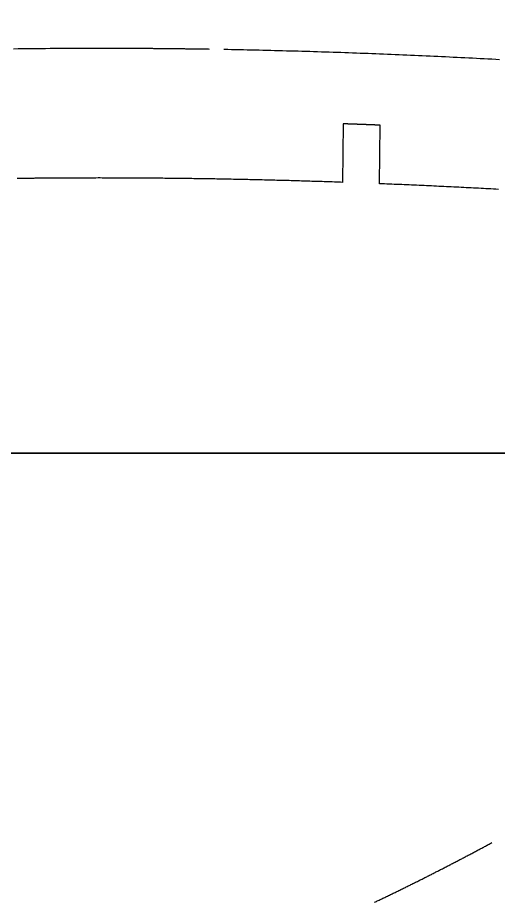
# Model space of a CAD drawing. Extents: x -513 to 387, y 75 to 375.
# Drawn here: x 304.8 to 337.7, y 144.6 to 205 of the extents above; entities that cross this region are included whole.
import ezdxf

# ---------------------------------------------------------------- set-up
doc = ezdxf.new("R2010")
doc.units = 0
doc.layers.get('0').update_dxf_attribs({"linetype": 'CONTINUOUS'})
doc.layers.add('CADRE', color=1, linetype='CONTINUOUS')

msp = doc.modelspace()

# ---------------------------------------------------------------- linework, layer by layer
for p, q in [((327.079, 197.768), (327.036, 193.769)), ((329.551, 193.674), (329.594, 197.674))]:
    msp.add_line(p, q)
for points in [[(304.556, 202.903, 0), (304.869, 202.907, 0), (305.181, 202.911, 0), (305.494, 202.914, 0), (305.806, 202.918, 0), (306.118, 202.921, 0), (306.43, 202.924, 0), (306.742, 202.926, 0), (307.053, 202.929, 0), (307.365, 202.931, 0), (307.676, 202.933, 0), (307.987, 202.935, 0), (308.298, 202.936, 0), (308.609, 202.938, 0), (308.92, 202.939, 0)], [(308.92, 202.939, 0), (308.991, 202.939, 0), (309.062, 202.939, 0), (309.134, 202.939, 0), (309.205, 202.939, 0), (309.276, 202.94, 0), (309.348, 202.94, 0), (309.419, 202.94, 0), (309.491, 202.94, 0), (309.562, 202.94, 0), (309.633, 202.94, 0), (309.704, 202.94, 0), (309.776, 202.941, 0), (309.847, 202.941, 0), (309.918, 202.941, 0), (309.99, 202.941, 0), (310.061, 202.941, 0), (310.132, 202.941, 0), (310.203, 202.941, 0), (310.275, 202.941, 0), (310.346, 202.941, 0), (310.417, 202.941, 0), (310.488, 202.941, 0), (310.559, 202.941, 0), (310.631, 202.941, 0), (310.702, 202.941, 0), (310.773, 202.941, 0), (310.844, 202.941, 0), (310.915, 202.941, 0), (310.986, 202.941, 0), (311.058, 202.941, 0), (311.129, 202.94, 0), (311.2, 202.94, 0), (311.271, 202.94, 0), (311.342, 202.94, 0), (311.413, 202.94, 0), (311.484, 202.94, 0), (311.555, 202.94, 0), (311.626, 202.939, 0), (311.697, 202.939, 0), (311.768, 202.939, 0), (311.84, 202.939, 0), (311.911, 202.939, 0), (311.982, 202.938, 0), (312.053, 202.938, 0), (312.124, 202.938, 0), (312.195, 202.938, 0), (312.266, 202.937, 0), (312.337, 202.937, 0), (312.408, 202.937, 0), (312.478, 202.936, 0), (312.549, 202.936, 0), (312.62, 202.936, 0), (312.691, 202.935, 0), (312.762, 202.935, 0), (312.833, 202.935, 0), (312.904, 202.934, 0), (312.975, 202.934, 0), (313.046, 202.933, 0), (313.117, 202.933, 0), (313.188, 202.933, 0), (313.259, 202.932, 0), (313.329, 202.932, 0), (313.4, 202.931, 0), (313.471, 202.931, 0), (313.542, 202.93, 0), (313.613, 202.93, 0), (313.684, 202.929, 0), (313.754, 202.929, 0), (313.825, 202.928, 0), (313.896, 202.928, 0), (313.967, 202.927, 0), (314.038, 202.927, 0), (314.108, 202.926, 0), (314.179, 202.926, 0), (314.25, 202.925, 0), (314.321, 202.925, 0), (314.391, 202.924, 0), (314.462, 202.923, 0), (314.533, 202.923, 0), (314.604, 202.922, 0), (314.674, 202.921, 0), (314.745, 202.921, 0), (314.816, 202.92, 0), (314.886, 202.919, 0), (314.957, 202.919, 0), (315.028, 202.918, 0), (315.099, 202.917, 0), (315.169, 202.917, 0), (315.24, 202.916, 0), (315.31, 202.915, 0), (315.381, 202.914, 0), (315.452, 202.914, 0), (315.522, 202.913, 0), (315.593, 202.912, 0), (315.664, 202.911, 0), (315.734, 202.911, 0), (315.805, 202.91, 0), (315.875, 202.909, 0), (315.946, 202.908, 0), (316.017, 202.907, 0), (316.087, 202.906, 0), (316.158, 202.905, 0), (316.228, 202.905, 0), (316.299, 202.904, 0), (316.369, 202.903, 0), (316.44, 202.902, 0), (316.51, 202.901, 0), (316.581, 202.9, 0), (316.651, 202.899, 0), (316.722, 202.898, 0), (316.792, 202.897, 0), (316.863, 202.896, 0), (316.933, 202.895, 0), (317.004, 202.894, 0), (317.074, 202.893, 0), (317.145, 202.892, 0), (317.215, 202.891, 0), (317.286, 202.89, 0), (317.356, 202.889, 0), (317.426, 202.888, 0), (317.497, 202.887, 0), (317.567, 202.886, 0), (317.638, 202.885, 0), (317.708, 202.884, 0), (317.779, 202.883, 0), (317.849, 202.882, 0), (317.919, 202.881, 0)], [(318.919, 202.864, 0), (319.187, 202.859, 0), (319.455, 202.854, 0), (319.722, 202.848, 0), (319.99, 202.843, 0), (320.257, 202.838, 0), (320.524, 202.832, 0), (320.792, 202.826, 0), (321.059, 202.82, 0), (321.326, 202.814, 0), (321.593, 202.808, 0), (321.86, 202.801, 0), (322.127, 202.795, 0), (322.393, 202.788, 0), (322.66, 202.782, 0), (322.927, 202.775, 0), (323.193, 202.767, 0), (323.46, 202.76, 0), (323.726, 202.753, 0), (323.992, 202.745, 0), (324.258, 202.738, 0), (324.525, 202.73, 0), (324.791, 202.722, 0), (325.057, 202.714, 0), (325.323, 202.706, 0), (325.588, 202.697, 0), (325.854, 202.689, 0), (326.12, 202.68, 0), (326.386, 202.672, 0), (326.651, 202.663, 0), (326.917, 202.654, 0), (327.182, 202.645, 0), (327.447, 202.635, 0), (327.713, 202.626, 0), (327.978, 202.616, 0), (328.243, 202.607, 0), (328.509, 202.597, 0), (328.774, 202.587, 0), (329.039, 202.577, 0), (329.304, 202.566, 0), (329.569, 202.556, 0), (329.834, 202.546, 0), (330.098, 202.535, 0), (330.363, 202.524, 0), (330.628, 202.513, 0), (330.893, 202.502, 0), (331.157, 202.491, 0), (331.422, 202.48, 0), (331.687, 202.468, 0), (331.951, 202.457, 0), (332.216, 202.445, 0), (332.48, 202.433, 0), (332.745, 202.421, 0), (333.009, 202.409, 0), (333.273, 202.397, 0), (333.538, 202.385, 0), (333.802, 202.372, 0), (334.066, 202.36, 0), (334.33, 202.347, 0), (334.595, 202.334, 0), (334.859, 202.321, 0), (335.123, 202.308, 0), (335.387, 202.295, 0), (335.651, 202.282, 0), (335.915, 202.268, 0), (336.179, 202.255, 0), (336.443, 202.241, 0), (336.707, 202.227, 0), (336.971, 202.213, 0), (337.235, 202.199, 0), (337.499, 202.185, 0), (337.763, 202.171, 0)], [(329.594, 197.674, 0), (329.587, 197.674, 0), (329.579, 197.674, 0), (329.571, 197.675, 0), (329.563, 197.675, 0), (329.555, 197.675, 0), (329.547, 197.676, 0), (329.539, 197.676, 0), (329.531, 197.676, 0), (329.524, 197.677, 0), (329.516, 197.677, 0), (329.508, 197.677, 0), (329.5, 197.678, 0), (329.492, 197.678, 0), (329.484, 197.678, 0), (329.476, 197.678, 0), (329.468, 197.679, 0), (329.461, 197.679, 0), (329.453, 197.679, 0), (329.445, 197.68, 0), (329.437, 197.68, 0), (329.429, 197.68, 0), (329.421, 197.681, 0), (329.413, 197.681, 0), (329.405, 197.681, 0), (329.398, 197.682, 0), (329.39, 197.682, 0), (329.382, 197.682, 0), (329.374, 197.683, 0), (329.366, 197.683, 0), (329.358, 197.683, 0), (329.35, 197.683, 0), (329.342, 197.684, 0), (329.334, 197.684, 0), (329.327, 197.684, 0), (329.319, 197.685, 0), (329.311, 197.685, 0), (329.303, 197.685, 0), (329.295, 197.686, 0), (329.287, 197.686, 0), (329.279, 197.686, 0), (329.271, 197.687, 0), (329.264, 197.687, 0), (329.256, 197.687, 0), (329.248, 197.687, 0), (329.24, 197.688, 0), (329.232, 197.688, 0), (329.224, 197.688, 0), (329.216, 197.689, 0), (329.208, 197.689, 0), (329.201, 197.689, 0), (329.193, 197.69, 0), (329.185, 197.69, 0), (329.177, 197.69, 0), (329.169, 197.691, 0), (329.161, 197.691, 0), (329.153, 197.691, 0), (329.145, 197.691, 0), (329.137, 197.692, 0), (329.13, 197.692, 0), (329.122, 197.692, 0), (329.114, 197.693, 0), (329.106, 197.693, 0), (329.098, 197.693, 0), (329.09, 197.694, 0), (329.082, 197.694, 0), (329.074, 197.694, 0), (329.067, 197.695, 0), (329.059, 197.695, 0), (329.051, 197.695, 0), (329.043, 197.695, 0), (329.035, 197.696, 0), (329.027, 197.696, 0), (329.019, 197.696, 0), (329.011, 197.697, 0), (329.004, 197.697, 0), (328.996, 197.697, 0), (328.988, 197.698, 0), (328.98, 197.698, 0), (328.972, 197.698, 0), (328.964, 197.698, 0), (328.956, 197.699, 0), (328.948, 197.699, 0), (328.94, 197.699, 0), (328.933, 197.7, 0), (328.925, 197.7, 0), (328.917, 197.7, 0), (328.909, 197.701, 0), (328.901, 197.701, 0), (328.893, 197.701, 0), (328.885, 197.702, 0), (328.877, 197.702, 0), (328.87, 197.702, 0), (328.862, 197.702, 0), (328.854, 197.703, 0), (328.846, 197.703, 0), (328.838, 197.703, 0), (328.83, 197.704, 0), (328.822, 197.704, 0), (328.814, 197.704, 0), (328.806, 197.705, 0), (328.799, 197.705, 0), (328.791, 197.705, 0), (328.783, 197.705, 0), (328.775, 197.706, 0), (328.767, 197.706, 0), (328.759, 197.706, 0), (328.751, 197.707, 0), (328.743, 197.707, 0), (328.736, 197.707, 0), (328.728, 197.708, 0), (328.72, 197.708, 0), (328.712, 197.708, 0), (328.704, 197.708, 0), (328.696, 197.709, 0), (328.688, 197.709, 0), (328.68, 197.709, 0), (328.672, 197.71, 0), (328.665, 197.71, 0), (328.657, 197.71, 0), (328.649, 197.711, 0), (328.641, 197.711, 0), (328.633, 197.711, 0), (328.625, 197.711, 0), (328.617, 197.712, 0), (328.609, 197.712, 0), (328.602, 197.712, 0), (328.594, 197.713, 0), (328.586, 197.713, 0), (328.578, 197.713, 0), (328.57, 197.714, 0), (328.562, 197.714, 0), (328.554, 197.714, 0), (328.546, 197.714, 0), (328.538, 197.715, 0), (328.531, 197.715, 0), (328.523, 197.715, 0), (328.515, 197.716, 0), (328.507, 197.716, 0), (328.499, 197.716, 0), (328.491, 197.717, 0), (328.483, 197.717, 0), (328.475, 197.717, 0), (328.468, 197.717, 0), (328.46, 197.718, 0), (328.452, 197.718, 0), (328.444, 197.718, 0), (328.436, 197.719, 0), (328.428, 197.719, 0), (328.42, 197.719, 0), (328.412, 197.719, 0), (328.404, 197.72, 0), (328.397, 197.72, 0), (328.389, 197.72, 0), (328.381, 197.721, 0), (328.373, 197.721, 0), (328.365, 197.721, 0), (328.357, 197.722, 0), (328.349, 197.722, 0), (328.341, 197.722, 0), (328.334, 197.722, 0), (328.326, 197.723, 0), (328.318, 197.723, 0), (328.31, 197.723, 0), (328.302, 197.724, 0), (328.294, 197.724, 0), (328.286, 197.724, 0), (328.278, 197.724, 0), (328.27, 197.725, 0), (328.263, 197.725, 0), (328.255, 197.725, 0), (328.247, 197.726, 0), (328.239, 197.726, 0), (328.231, 197.726, 0), (328.223, 197.727, 0), (328.215, 197.727, 0), (328.207, 197.727, 0), (328.199, 197.727, 0), (328.192, 197.728, 0), (328.184, 197.728, 0), (328.176, 197.728, 0), (328.168, 197.729, 0), (328.16, 197.729, 0), (328.152, 197.729, 0), (328.144, 197.729, 0), (328.136, 197.73, 0), (328.129, 197.73, 0), (328.121, 197.73, 0), (328.113, 197.731, 0), (328.105, 197.731, 0), (328.097, 197.731, 0), (328.089, 197.731, 0), (328.081, 197.732, 0), (328.073, 197.732, 0), (328.065, 197.732, 0), (328.058, 197.733, 0), (328.05, 197.733, 0), (328.042, 197.733, 0), (328.034, 197.734, 0), (328.026, 197.734, 0), (328.018, 197.734, 0), (328.01, 197.734, 0), (328.002, 197.735, 0), (327.994, 197.735, 0), (327.987, 197.735, 0), (327.979, 197.736, 0), (327.971, 197.736, 0), (327.963, 197.736, 0), (327.955, 197.736, 0), (327.947, 197.737, 0), (327.939, 197.737, 0), (327.931, 197.737, 0), (327.923, 197.738, 0), (327.916, 197.738, 0), (327.908, 197.738, 0), (327.9, 197.738, 0), (327.892, 197.739, 0), (327.884, 197.739, 0), (327.876, 197.739, 0), (327.868, 197.74, 0), (327.86, 197.74, 0), (327.853, 197.74, 0), (327.845, 197.74, 0), (327.837, 197.741, 0), (327.829, 197.741, 0), (327.821, 197.741, 0), (327.813, 197.742, 0), (327.805, 197.742, 0), (327.797, 197.742, 0), (327.789, 197.742, 0), (327.782, 197.743, 0), (327.774, 197.743, 0), (327.766, 197.743, 0), (327.758, 197.744, 0), (327.75, 197.744, 0), (327.742, 197.744, 0), (327.734, 197.744, 0), (327.726, 197.745, 0), (327.718, 197.745, 0), (327.711, 197.745, 0), (327.703, 197.746, 0), (327.695, 197.746, 0), (327.687, 197.746, 0), (327.679, 197.746, 0), (327.671, 197.747, 0), (327.663, 197.747, 0), (327.655, 197.747, 0), (327.647, 197.748, 0), (327.64, 197.748, 0), (327.632, 197.748, 0), (327.624, 197.748, 0), (327.616, 197.749, 0), (327.608, 197.749, 0), (327.6, 197.749, 0), (327.592, 197.75, 0), (327.584, 197.75, 0), (327.576, 197.75, 0), (327.569, 197.75, 0), (327.561, 197.751, 0), (327.553, 197.751, 0), (327.545, 197.751, 0), (327.537, 197.752, 0), (327.529, 197.752, 0), (327.521, 197.752, 0), (327.513, 197.752, 0), (327.505, 197.753, 0), (327.498, 197.753, 0), (327.49, 197.753, 0), (327.482, 197.754, 0), (327.474, 197.754, 0), (327.466, 197.754, 0), (327.458, 197.754, 0), (327.45, 197.755, 0), (327.442, 197.755, 0), (327.434, 197.755, 0), (327.427, 197.755, 0), (327.419, 197.756, 0), (327.411, 197.756, 0), (327.403, 197.756, 0), (327.395, 197.757, 0), (327.387, 197.757, 0), (327.379, 197.757, 0), (327.371, 197.757, 0), (327.363, 197.758, 0), (327.356, 197.758, 0), (327.348, 197.758, 0), (327.34, 197.759, 0), (327.332, 197.759, 0), (327.324, 197.759, 0), (327.316, 197.759, 0), (327.308, 197.76, 0), (327.3, 197.76, 0), (327.292, 197.76, 0), (327.285, 197.761, 0), (327.277, 197.761, 0), (327.269, 197.761, 0), (327.261, 197.761, 0), (327.253, 197.762, 0), (327.245, 197.762, 0), (327.237, 197.762, 0), (327.229, 197.762, 0), (327.221, 197.763, 0), (327.214, 197.763, 0), (327.206, 197.763, 0), (327.198, 197.764, 0), (327.19, 197.764, 0), (327.182, 197.764, 0), (327.174, 197.764, 0), (327.166, 197.765, 0), (327.158, 197.765, 0), (327.15, 197.765, 0), (327.142, 197.766, 0), (327.135, 197.766, 0), (327.127, 197.766, 0), (327.119, 197.766, 0), (327.111, 197.767, 0), (327.103, 197.767, 0), (327.095, 197.767, 0), (327.087, 197.767, 0), (327.079, 197.768, 0)], [(309.034, 194.063, 0), (308.964, 194.063, 0), (308.893, 194.063, 0), (308.823, 194.063, 0), (308.753, 194.063, 0), (308.682, 194.062, 0), (308.612, 194.062, 0), (308.541, 194.062, 0), (308.471, 194.061, 0), (308.401, 194.061, 0), (308.33, 194.061, 0), (308.26, 194.06, 0), (308.189, 194.06, 0), (308.119, 194.06, 0), (308.048, 194.059, 0), (307.978, 194.059, 0), (307.907, 194.059, 0), (307.837, 194.058, 0), (307.766, 194.058, 0), (307.696, 194.057, 0), (307.625, 194.057, 0), (307.555, 194.056, 0), (307.484, 194.056, 0), (307.414, 194.056, 0), (307.343, 194.055, 0), (307.273, 194.055, 0), (307.202, 194.054, 0), (307.131, 194.054, 0), (307.061, 194.053, 0), (306.99, 194.053, 0), (306.92, 194.052, 0), (306.849, 194.051, 0), (306.779, 194.051, 0), (306.708, 194.05, 0), (306.637, 194.05, 0), (306.567, 194.049, 0), (306.496, 194.048, 0), (306.425, 194.048, 0), (306.355, 194.047, 0), (306.284, 194.047, 0), (306.213, 194.046, 0), (306.143, 194.045, 0), (306.072, 194.044, 0), (306.001, 194.044, 0), (305.931, 194.043, 0), (305.86, 194.042, 0), (305.789, 194.042, 0), (305.719, 194.041, 0), (305.648, 194.04, 0), (305.577, 194.039, 0), (305.506, 194.039, 0), (305.436, 194.038, 0), (305.365, 194.037, 0), (305.294, 194.036, 0), (305.223, 194.035, 0), (305.153, 194.034, 0), (305.082, 194.034, 0), (305.011, 194.033, 0), (304.94, 194.032, 0), (304.869, 194.031, 0), (304.799, 194.03, 0)], [(327.036, 193.769, 0), (326.896, 193.774, 0), (326.755, 193.779, 0), (326.615, 193.783, 0), (326.475, 193.788, 0), (326.334, 193.793, 0), (326.194, 193.798, 0), (326.053, 193.802, 0), (325.913, 193.807, 0), (325.772, 193.812, 0), (325.632, 193.816, 0), (325.491, 193.821, 0), (325.351, 193.825, 0), (325.21, 193.83, 0), (325.07, 193.834, 0), (324.929, 193.838, 0), (324.788, 193.843, 0), (324.648, 193.847, 0), (324.507, 193.851, 0), (324.366, 193.855, 0), (324.226, 193.859, 0), (324.085, 193.864, 0), (323.944, 193.868, 0), (323.804, 193.872, 0), (323.663, 193.876, 0), (323.522, 193.88, 0), (323.381, 193.884, 0), (323.241, 193.887, 0), (323.1, 193.891, 0), (322.959, 193.895, 0), (322.818, 193.899, 0), (322.677, 193.903, 0), (322.536, 193.906, 0), (322.395, 193.91, 0), (322.254, 193.914, 0), (322.113, 193.917, 0), (321.972, 193.921, 0), (321.831, 193.924, 0), (321.69, 193.928, 0), (321.549, 193.931, 0), (321.408, 193.934, 0), (321.267, 193.938, 0), (321.126, 193.941, 0), (320.985, 193.944, 0), (320.844, 193.947, 0), (320.703, 193.95, 0), (320.561, 193.954, 0), (320.42, 193.957, 0), (320.279, 193.96, 0), (320.138, 193.963, 0), (319.996, 193.966, 0), (319.855, 193.968, 0), (319.714, 193.971, 0), (319.572, 193.974, 0), (319.431, 193.977, 0), (319.29, 193.98, 0), (319.148, 193.982, 0), (319.007, 193.985, 0), (318.865, 193.988, 0), (318.724, 193.99, 0), (318.582, 193.993, 0), (318.441, 193.995, 0), (318.299, 193.998, 0), (318.158, 194, 0), (318.016, 194.002, 0), (317.874, 194.005, 0), (317.733, 194.007, 0), (317.591, 194.009, 0), (317.449, 194.011, 0), (317.307, 194.014, 0), (317.166, 194.016, 0), (317.024, 194.018, 0), (316.882, 194.02, 0), (316.74, 194.022, 0), (316.598, 194.024, 0), (316.456, 194.025, 0), (316.314, 194.027, 0), (316.172, 194.029, 0), (316.03, 194.031, 0), (315.888, 194.033, 0), (315.746, 194.034, 0), (315.604, 194.036, 0), (315.462, 194.038, 0), (315.32, 194.039, 0), (315.178, 194.041, 0), (315.036, 194.042, 0), (314.893, 194.043, 0), (314.751, 194.045, 0), (314.609, 194.046, 0), (314.467, 194.047, 0), (314.324, 194.049, 0), (314.182, 194.05, 0), (314.039, 194.051, 0), (313.897, 194.052, 0), (313.755, 194.053, 0), (313.612, 194.054, 0), (313.469, 194.055, 0), (313.327, 194.056, 0), (313.184, 194.057, 0), (313.042, 194.058, 0), (312.899, 194.059, 0), (312.756, 194.059, 0), (312.614, 194.06, 0), (312.471, 194.061, 0), (312.328, 194.061, 0), (312.185, 194.062, 0), (312.042, 194.063, 0), (311.899, 194.063, 0), (311.756, 194.063, 0), (311.614, 194.064, 0), (311.471, 194.064, 0), (311.327, 194.065, 0), (311.184, 194.065, 0), (311.041, 194.065, 0), (310.898, 194.065, 0), (310.755, 194.065, 0), (310.612, 194.065, 0), (310.469, 194.066, 0), (310.325, 194.066, 0), (310.182, 194.065, 0), (310.039, 194.065, 0), (309.895, 194.065, 0), (309.752, 194.065, 0), (309.608, 194.065, 0), (309.465, 194.065, 0), (309.321, 194.064, 0), (309.178, 194.064, 0), (309.034, 194.063, 0)], [(337.681, 193.287, 0), (337.511, 193.296, 0), (337.342, 193.305, 0), (337.173, 193.315, 0), (337.004, 193.324, 0), (336.834, 193.333, 0), (336.665, 193.342, 0), (336.496, 193.351, 0), (336.327, 193.36, 0), (336.157, 193.369, 0), (335.988, 193.378, 0), (335.819, 193.386, 0), (335.65, 193.395, 0), (335.48, 193.404, 0), (335.311, 193.412, 0), (335.142, 193.421, 0), (334.973, 193.429, 0), (334.803, 193.438, 0), (334.634, 193.446, 0), (334.465, 193.455, 0), (334.295, 193.463, 0), (334.126, 193.471, 0), (333.957, 193.48, 0), (333.788, 193.488, 0), (333.618, 193.496, 0), (333.449, 193.504, 0), (333.28, 193.512, 0), (333.11, 193.52, 0), (332.941, 193.528, 0), (332.771, 193.536, 0), (332.602, 193.543, 0), (332.433, 193.551, 0), (332.263, 193.559, 0), (332.094, 193.566, 0), (331.924, 193.574, 0), (331.755, 193.582, 0), (331.586, 193.589, 0), (331.416, 193.596, 0), (331.247, 193.604, 0), (331.077, 193.611, 0), (330.908, 193.618, 0), (330.738, 193.626, 0), (330.569, 193.633, 0), (330.399, 193.64, 0), (330.23, 193.647, 0), (330.06, 193.654, 0), (329.89, 193.661, 0), (329.721, 193.668, 0), (329.551, 193.674, 0)], [(329.215, 144.57, 0), (329.279, 144.6, 0), (329.343, 144.631, 0), (329.407, 144.661, 0), (329.471, 144.692, 0), (329.535, 144.723, 0), (329.599, 144.754, 0), (329.663, 144.784, 0), (329.727, 144.815, 0), (329.791, 144.846, 0), (329.855, 144.877, 0), (329.919, 144.908, 0), (329.983, 144.939, 0), (330.047, 144.969, 0), (330.111, 145, 0), (330.175, 145.031, 0), (330.239, 145.062, 0), (330.303, 145.093, 0), (330.367, 145.124, 0), (330.431, 145.155, 0), (330.495, 145.186, 0), (330.559, 145.218, 0), (330.623, 145.249, 0), (330.686, 145.28, 0), (330.75, 145.311, 0), (330.814, 145.342, 0), (330.878, 145.373, 0), (330.941, 145.405, 0), (331.005, 145.436, 0), (331.069, 145.467, 0), (331.133, 145.498, 0), (331.196, 145.53, 0), (331.26, 145.561, 0), (331.324, 145.592, 0), (331.387, 145.624, 0), (331.451, 145.655, 0), (331.515, 145.687, 0), (331.578, 145.718, 0), (331.642, 145.75, 0), (331.705, 145.781, 0), (331.769, 145.813, 0), (331.833, 145.844, 0), (331.896, 145.876, 0), (331.96, 145.908, 0), (332.023, 145.939, 0), (332.087, 145.971, 0), (332.15, 146.003, 0), (332.214, 146.034, 0), (332.277, 146.066, 0), (332.34, 146.098, 0), (332.404, 146.129, 0), (332.467, 146.161, 0), (332.531, 146.193, 0), (332.594, 146.225, 0), (332.657, 146.257, 0), (332.721, 146.289, 0), (332.784, 146.321, 0), (332.847, 146.353, 0), (332.91, 146.385, 0), (332.974, 146.417, 0), (333.037, 146.449, 0), (333.1, 146.481, 0), (333.163, 146.513, 0), (333.227, 146.545, 0), (333.29, 146.577, 0), (333.353, 146.609, 0), (333.416, 146.641, 0), (333.479, 146.673, 0), (333.542, 146.705, 0), (333.605, 146.738, 0), (333.669, 146.77, 0), (333.732, 146.802, 0), (333.795, 146.835, 0), (333.858, 146.867, 0), (333.921, 146.899, 0), (333.984, 146.932, 0), (334.047, 146.964, 0), (334.11, 146.996, 0), (334.173, 147.029, 0), (334.236, 147.061, 0), (334.299, 147.094, 0), (334.361, 147.126, 0), (334.424, 147.159, 0), (334.487, 147.191, 0), (334.55, 147.224, 0), (334.613, 147.257, 0), (334.676, 147.289, 0), (334.738, 147.322, 0), (334.801, 147.355, 0), (334.864, 147.387, 0), (334.927, 147.42, 0), (334.99, 147.453, 0), (335.052, 147.485, 0), (335.115, 147.518, 0), (335.178, 147.551, 0), (335.24, 147.584, 0), (335.303, 147.617, 0), (335.366, 147.65, 0), (335.428, 147.683, 0), (335.491, 147.716, 0), (335.553, 147.749, 0), (335.616, 147.782, 0), (335.678, 147.815, 0), (335.741, 147.848, 0), (335.804, 147.881, 0), (335.866, 147.914, 0), (335.929, 147.947, 0), (335.991, 147.98, 0), (336.053, 148.013, 0), (336.116, 148.046, 0), (336.178, 148.08, 0), (336.241, 148.113, 0), (336.303, 148.146, 0), (336.365, 148.179, 0), (336.428, 148.213, 0), (336.49, 148.246, 0), (336.552, 148.279, 0), (336.615, 148.313, 0), (336.677, 148.346, 0), (336.739, 148.379, 0), (336.801, 148.413, 0), (336.864, 148.446, 0), (336.926, 148.48, 0), (336.988, 148.513, 0), (337.05, 148.547, 0), (337.112, 148.58, 0), (337.174, 148.614, 0), (337.237, 148.648, 0)]]:
    msp.add_polyline3d(points)
at = {"layer": 'CADRE', "linetype": 'CONTINUOUS'}
for points in [[(-512.815, 175.265), (387.185, 175.265), (387.185, 275.265), (-512.815, 275.265)], [(-512.815, 75.265), (387.185, 75.265), (387.185, 175.265), (-512.815, 175.265)]]:
    msp.add_lwpolyline(points, close=True, dxfattribs=at)

doc.saveas('drawing.dxf')
